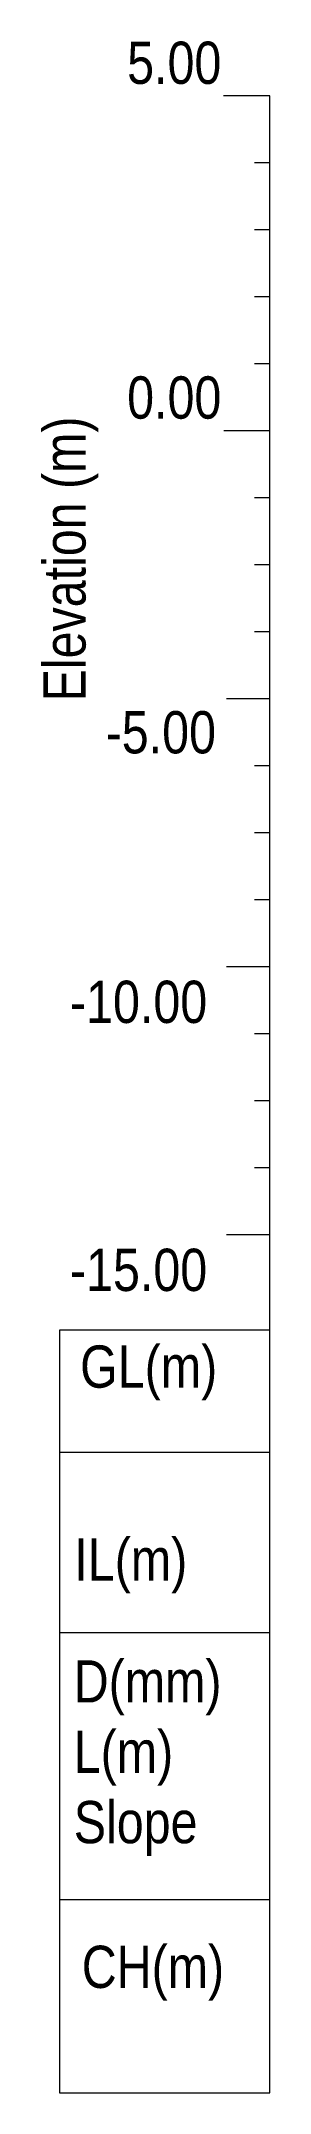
# Model space of a CAD drawing. Header units: inches. Extents: x -13.5 to -6.6, y -49.6 to 11.6.
import ezdxf

# ---------------------------------------------------------------- set-up
doc = ezdxf.new("R2010")
doc.units = ezdxf.units.IN
doc.header["$MEASUREMENT"] = 0
doc.layers.add('PDF_PDF2_Geometry', color=253, linetype='Continuous', lineweight=9, true_color=0xababab)
doc.layers.add('PDF_Text', color=7, linetype='Continuous')
doc.layers.add('SM_PP_GRIDTEXT', color=7, linetype='Continuous', lineweight=5)
doc.styles.add('ALL', font='swissc.ttf')

msp = doc.modelspace()

# ---------------------------------------------------------------- linework, layer by layer
at = {"layer": 'PDF_PDF2_Geometry'}
msp.add_line((-6.646, -9), (-6.646, 10), dxfattribs=at)
at = {"layer": 'SM_PP_GRIDTEXT'}
for p, q in [((-6.646, 10), (-8.033, 10)), ((-6.646, -49.611), (-6.646, 10)), ((-6.646, 8), (-7.102, 8)), ((-6.646, 6), (-7.102, 6)), ((-6.646, 4), (-7.102, 4)), ((-6.646, 2), (-7.102, 2)), ((-6.646, 0), (-8.019, 0)), ((-6.646, -2), (-7.102, -2)), ((-6.646, -4), (-7.102, -4)), ((-6.646, -6), (-7.102, -6)), ((-6.646, -8), (-7.943, -8)), ((-6.646, -10), (-7.102, -10)), ((-6.646, -12), (-7.102, -12)), ((-6.646, -14), (-7.102, -14)), ((-6.646, -16), (-7.943, -16)), ((-6.646, -18), (-7.102, -18)), ((-6.646, -20), (-7.102, -20)), ((-6.646, -22), (-7.102, -22)), ((-6.646, -24), (-7.943, -24)), ((-12.921, -26.846), (-12.921, -49.611)), ((-6.646, -26.846), (-12.921, -26.846)), ((-12.921, -30.488), (-6.646, -30.488)), ((-6.646, -35.878), (-12.921, -35.878)), ((-12.921, -49.611), (-6.646, -49.611))]:
    msp.add_line(p, q, dxfattribs=at)
msp.add_lwpolyline([(-12.921, -43.832), (-6.646, -43.832)], dxfattribs=at)

# ---------------------------------------------------------------- texts
at = {"layer": 'PDF_Text', "char_height": 1.26, "attachment_point": 7, "style": 'ALL'}
for s, insert in [('5.00', (-10.903, 10.34)), ('0.00', (-10.903, 0.348)), ('-5.00', (-11.544, -9.644)), ('-10.00', (-12.608, -17.69)), ('-15.00', (-12.608, -25.69)), ('GL(m)', (-12.306, -28.938)), ('IL(m)', (-12.478, -34.697)), ('CH(m)', (-12.257, -46.855))]:
    msp.add_mtext(s, dxfattribs=dict(at, insert=insert))
at = {"layer": 'PDF_Text', "insert": (-11.764, -8.073), "char_height": 1.25996, "attachment_point": 7, "rotation": 90, "style": 'ALL'}
msp.add_mtext('Elevation (m)', dxfattribs=at)
at = {"layer": 'PDF_Text', "insert": (-12.496, -42.536), "char_height": 1.26, "width": 12.5671, "attachment_point": 7, "style": 'ALL'}
msp.add_mtext('D(mm)\\P\\pxt2;L(m)\\P\\ptz;Slope', dxfattribs=at)

doc.saveas('drawing.dxf')
